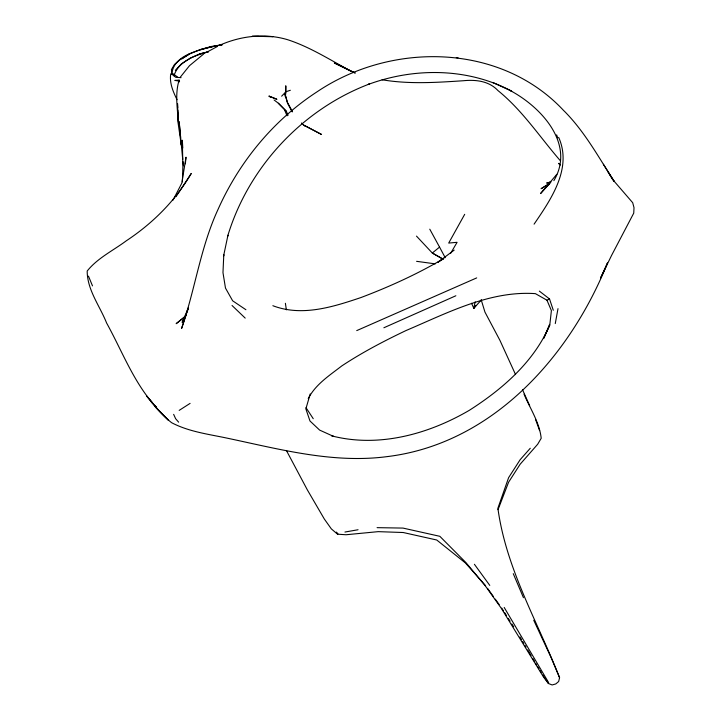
<?xml version="1.0" encoding="UTF-8"?>
<svg xmlns="http://www.w3.org/2000/svg" width="721" height="721" viewBox="0 0 721 721"><rect width="100%" height="100%" fill="white"/><g stroke="black" fill="none" stroke-linecap="round" stroke-linejoin="round"><path stroke-width="1.08" d="M182.395 181.854L182.882 166.317L182.332 140.244L182.774 148.012M170.751 73.794C169.282 82.915 173.103 91.693 177.042 99.696M178.934 82.221L179.123 80.139L174.843 80.41L179.583 81.158M185.351 163.883L186.009 157.187L181.809 183.161L173.04 200.096M181.088 77.679L175.591 77.237L171.796 74.101C173.518 55.706 196.545 50.876 211.253 46.892L199.807 49.731L189.74 53.913L181.512 58.987L189.515 53.823M555.269 323.576L558 308.642M475.166 301.847L473.823 308.309L471.552 303.253M530.286 448.246L520.156 459.692L508.611 477.653L497.887 508.251C506.115 568.869 537.677 621.718 559.577 677.686L558.649 681.525L555.765 683.95L552.142 684.95L548.465 683.526L543.571 677.109L501.347 608.371L485.404 585.984L466 562.659L439.837 536.307L403.003 528.087L377.083 527.655M184.504 318.628L182.134 322.359L188.397 307.921L181.602 328.397C195.193 289.157 200.474 247.321 218.048 209.387C239.21 161.901 273.43 120.155 317.141 91.765C391.287 41.746 500.383 42.791 563.579 110.457L564.949 111.8C585.082 132.258 598.827 157.656 614.274 181.53L603.387 164.271M310.21 393.945L305.866 408.888L309.985 421.001L319.628 430.095L333.417 436.34L331.831 435.899C378.651 447.975 428.481 434.204 469.29 410.33C502.465 389.196 534.252 361.627 549.898 324.693L543.814 338.185L549.943 323.576L551.394 310.598L546.96 300.197L535.397 293.645C489.802 290.473 446.894 313.193 406.058 330.524C383.951 341.051 362.221 352.416 341.772 365.935C329.542 375.407 315.419 384.482 308.237 398.641M187.063 311.905L188.397 307.921M179.123 80.139C174.806 93.919 177.492 108.925 178.484 123.03M173.986 75.741C178.438 61.204 194.967 55.409 208.333 51.84L199.798 53.913L207.792 51.921M498.04 509.648L508.575 482.241L520.138 464.243L537.677 444.244L541.201 438.287C539.515 422.416 530.16 408.645 524.041 394.207M553.872 180.656C575.755 143.948 540.93 106.753 509.945 90.404M464.694 214.326L448.696 243.076L457.087 242.31L450.58 253.431M534.081 224.159C550.952 199.42 572.474 168.444 558.694 137.423M175.969 196.716L191.254 173.473C175.32 200.889 152.564 223.438 126.211 240.859C113.098 250.629 97.542 258.046 87.196 271.015C87.133 289.869 99.877 306.019 106.6 322.999C121.534 349.973 132.7 379.85 152.843 403.454M286.39 450.472L307.362 489.91L324.342 519.048L331.336 528.881L337.554 534.198L337.897 533.729L336.401 532.107M475.752 305.722L473.823 308.309L481.267 300.026M180.358 77.084L189.479 65.71L203.673 54.003M556.819 174.311L540.552 193.57L549.961 183.323M175.374 70.297L181.386 63.899L189.812 58.527M281.632 96.199L285.985 91.711L290.356 90.269M180.692 59.176L174.563 64.367L171.454 69.576L171.796 74.101M186.045 315.573L176.149 323.684L184.982 316.789M429.779 229.188L439.549 247.087L432.312 253.026L416.495 236.118M454.185 250.106L437.998 262.183L443.821 258.515C417.45 274.016 389.547 286.733 360.951 297.548C332.895 306.993 301.901 316.861 272.853 305.704M179.178 410.384L190.092 403.381M549.817 183.089L541.092 188.695L549.402 183.945M207.351 51.903L217.381 46.486M546.96 300.197L549.528 298.954L553.295 310.255M383.86 327.767L455.861 295.763M189.993 58.248L199.78 53.823M356.733 330.606L476.698 277.9M221.473 44.477C242.364 35.617 266.139 33.13 288.012 39.826C310.994 47.37 331.345 60.735 352.596 71.983L354.525 72.839M199.807 49.731L210.929 46.541L222.347 44.702L210.559 47.045L221.428 44.873M550.808 181.926L546.671 183.062L550.898 181.944M344.944 532.044L358.058 529.746M258.704 36.401L252.089 36.32L273.034 36.591L264.21 36.474M456.294 57.644L458.042 57.743M337.554 534.198L346.044 534.748L378.21 531.647L403.246 532.522L436.737 540.002L465.342 562.894L485.593 585.668M382.076 79.761C408.96 84.339 436.223 82.518 463.27 80.743C475.716 79.499 488.964 80.932 497.977 90.585C522.509 110.403 539.858 137.125 560.352 160.738M416.594 261.326L435.322 263.877M352.596 71.983L354.696 72.533M269.05 96.145L276.765 99.228L269.05 96.145L270.736 97.425M492.758 82.437L511.703 91.188C467.848 67.738 414.422 67.423 368.305 84.411L369.359 84.006C302.189 109.484 248.339 167.362 227.674 236.155L227.953 235.226L223.564 256.081L223.789 254.693L222.978 272.646L225.484 288.085L232.649 300.801L245.915 309.733M355.381 73.1L334.328 62.952L351.632 71.505M303.343 124.976L321.521 134.448L304.668 125.562M442.613 258.902L432.312 253.026L442.847 259.055M173.067 73.749L177.429 76.958M274.106 99.994L278.324 103.202L286.354 111.304L288.058 115.333M539.353 291.113L549.528 298.954M278.324 103.202L286.354 111.304M560.28 164.812L558.613 163.361L560.271 164.884M301.468 123.012L304.668 125.905M232.045 305.497L245.203 318.114M152.347 402.715L146.724 396.153L156.655 407.78M155.051 405.95L156.529 407.617M178.637 422.173L175.618 418.694L173.644 414.35M154.456 405.166L156.565 407.626M150.95 401.543C157.124 409.231 163.847 416.576 171.598 422.695C187.748 431.167 205.981 433.844 223.654 437.422C277.351 448.579 331.849 463.9 387.186 456.609C492.2 443.857 570.104 356.589 607.569 262.759L600.521 278.108L611.633 255.297L633.741 213.137L634.011 207.693L632.696 202.718L612.562 179.394L608.182 172.211M474.4 564.273L489.784 585.407M487.54 588.363L493.353 596.456M495.291 599.16L499.175 604.549M544.526 677.686L548.465 683.526L548.591 682.526L504.186 607.433M306.028 407.716L313.247 418.712M501.753 608.145L503.546 610.939M504.736 612.796L506.53 615.59M508.314 618.375L510.098 621.169M511.892 623.953L513.676 626.747M537.866 666.925L538.975 668.727M540.074 670.53L541.174 672.332M542.832 675.036L543.931 676.839M519.922 636.931L521.589 639.698M522.698 641.555L523.816 643.402M524.924 645.25L526.042 647.097M527.718 649.9L531.107 655.605M532.81 658.462L534.504 661.319M535.631 663.221L536.766 665.122M292.546 111.764L287.346 102.238L285.092 94.145M439.549 247.087L445.227 257.712M292.059 111.764L287.634 103.364L284.939 93.973M559.577 677.686L551.132 657.615L533.738 620.267M515.569 374.605L499.932 340.375L484.945 312.085L481.213 299.837M522.455 389.565L529.656 405.68M513.262 573.664L523.455 597.682M284.471 109.718L287.039 115.82M88.467 276.116L92.495 285.876M535.631 419.667L539.605 430.599M556.648 134.836L557.712 137.882M285.39 303.289L286.372 309.823M182.719 159.395L179.15 121.651L180.592 137.341M182.981 161.558L183.504 165.875M180.899 140.712L181.313 145.191L178.15 123.354L177.519 103.545L177.736 107.871M177.844 110.034L178.429 121.948M285.795 85.961L285.3 96.506L285.985 91.711L285.795 85.961M168.417 420.181L155.357 406.878L168.417 420.181"/></g></svg>
